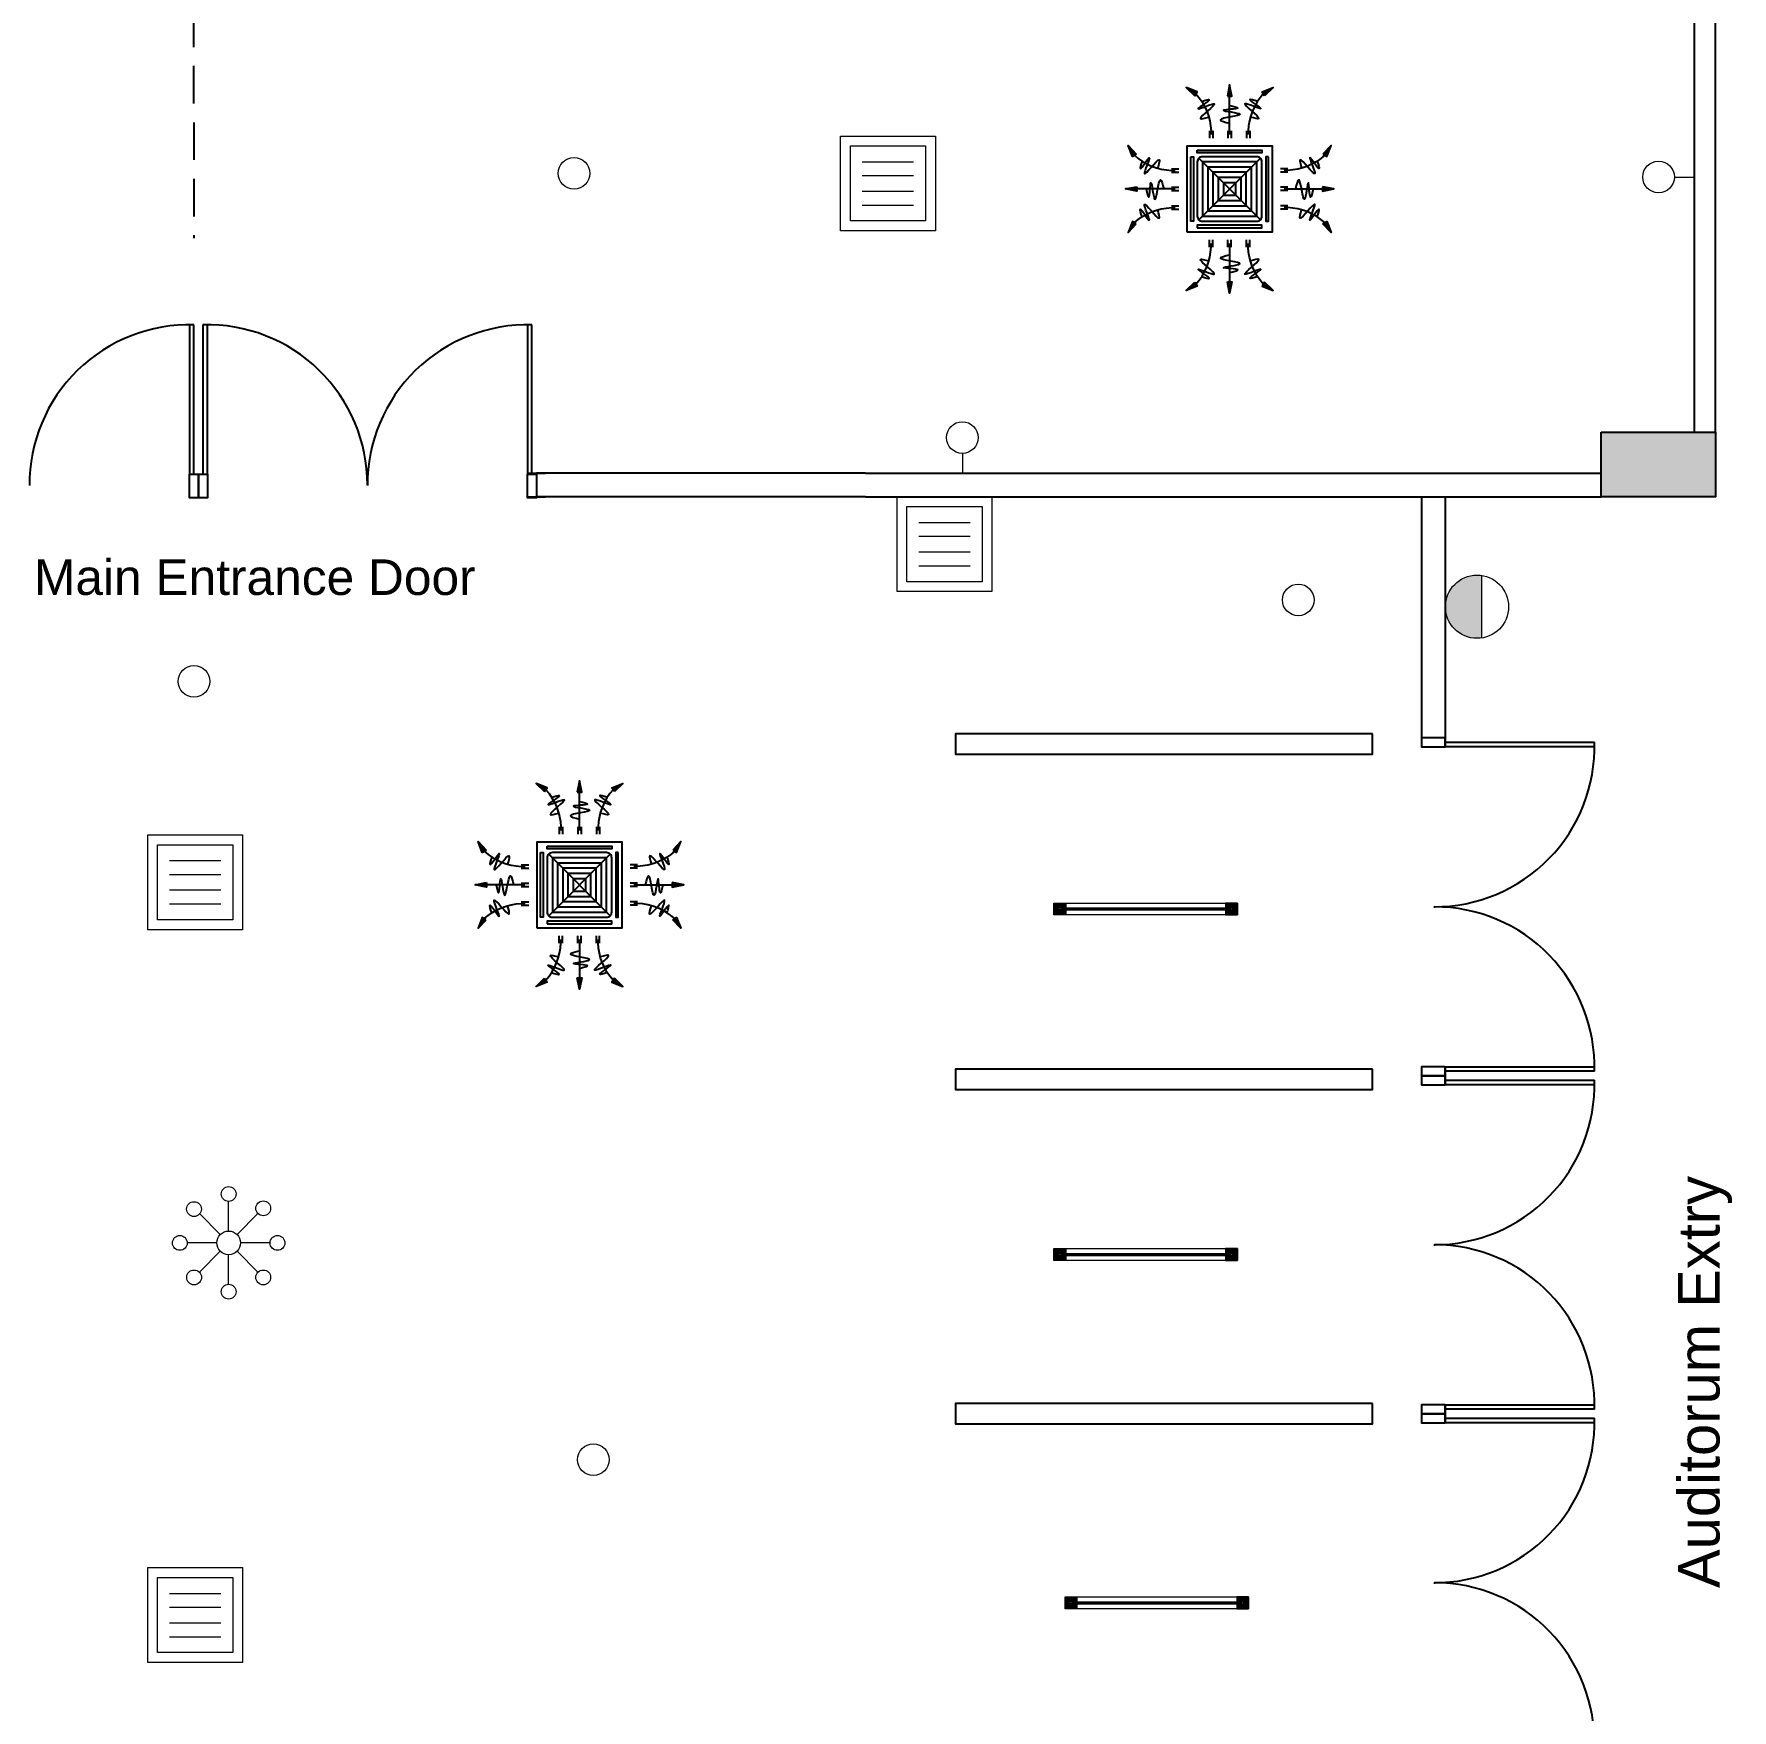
# Model space of a CAD drawing. Header units: inches. Extents: x 535 to 3103, y 2999 to 4393.
# Drawn here: x 2590.1 to 2876.6, y 3245.3 to 3528.2 of the extents above; entities that cross this region are included whole.
import ezdxf

# ---------------------------------------------------------------- set-up
doc = ezdxf.new("R2010")
doc.units = ezdxf.units.IN
doc.header["$MEASUREMENT"] = 0
doc.linetypes.add('HIDDEN', pattern=[9.525, 6.35, -3.175])
for name, color, linetype in [('AIR', 7, 'Continuous'), ('AIR-00', 8, 'Continuous'), ('AIR-01', 105, 'Continuous'), ('AIR-02', 2, 'Continuous'), ('AIR-04', 40, 'Continuous'), ('Column', 6, 'Continuous'), ('Conduit', 11, 'Continuous'), ('Door', 130, 'Continuous'), ('Stairs', 1, 'Continuous'), ('Text', 7, 'Continuous'), ('Wall', 3, 'Continuous')]:
    doc.layers.add(name, color=color, linetype=linetype)
doc.layers.add('E. Fixture', color=6, linetype='Continuous', lineweight=20)
doc.layers.add('HATCH', color=251, linetype='Continuous', lineweight=5)
doc.styles.get("Standard").update_dxf_attribs({"font": 'arial.ttf'})

# ---------------------------------------------------------------- blocks, each defined once
blk = doc.blocks.new('69582')
at = {"layer": 'HATCH'}
for p, q in [((1428.68, -3959.17), (1452.68, -3959.17)), ((1428.68, -3983.17), (1428.68, -3959.17)), ((1431.18, -3961.67), (1450.18, -3961.67)), ((1431.18, -3980.67), (1431.18, -3961.67)), ((1450.18, -3961.67), (1450.18, -3980.67)), ((1452.68, -3959.17), (1452.68, -3983.17)), ((1452.68, -3983.17), (1428.68, -3983.17)), ((1450.18, -3980.67), (1431.18, -3980.67))]:
    blk.add_line(p, q, dxfattribs=at)
blk = doc.blocks.new('2635')
at = {"layer": 'E. Fixture'}
for p, q in [((1428, -4197.95), (1428, -4194.2)), ((1426.94, -4198.39), (1424.29, -4195.74)), ((1429.06, -4198.39), (1431.71, -4195.74)), ((1426.5, -4199.45), (1422.76, -4199.45)), ((1424.3, -4203.16), (1426.94, -4200.51)), ((1428, -4204.69), (1428, -4200.95)), ((1431.71, -4203.16), (1429.06, -4200.51)), ((1433.25, -4199.45), (1429.5, -4199.45))]:
    blk.add_line(p, q, dxfattribs=at)
for centre, radius in [((1428, -4193.26), 0.938), ((1423.62, -4195.17), 0.938), ((1432.37, -4195.08), 0.938), ((1421.82, -4199.45), 0.938), ((1428, -4199.45), 1.5), ((1434.18, -4199.45), 0.938), ((1423.63, -4203.82), 0.938), ((1432.37, -4203.82), 0.938), ((1428, -4205.63), 0.938)]:
    blk.add_circle(centre, radius, dxfattribs=at)
blk = doc.blocks.new('FCU-13000P (CASSETTE SPLIT)')
at = {"layer": 'AIR-00', "ltscale": 3}
for p, q in [((0, 0.523), (0, 1)), ((-0.193, 0.558), (-0.193, 0.487)), ((-0.162, 0.558), (-0.162, 0.487)), ((-0.016, 0.558), (-0.016, 0.487)), ((0.016, 0.558), (0.016, 0.487)), ((0.162, 0.558), (0.162, 0.487)), ((0.193, 0.558), (0.193, 0.487)), ((-0.558, 0.193), (-0.487, 0.193)), ((0.558, 0.193), (0.487, 0.193)), ((-0.523, 0), (-1, 0)), ((-0.558, 0.162), (-0.487, 0.162)), ((-0.558, 0.016), (-0.487, 0.016)), ((0.558, 0.162), (0.487, 0.162)), ((0.558, 0.016), (0.487, 0.016)), ((0.523, 0), (1, 0)), ((-0.558, -0.016), (-0.487, -0.016)), ((-0.558, -0.162), (-0.487, -0.162)), ((0.558, -0.016), (0.487, -0.016)), ((0.558, -0.162), (0.487, -0.162)), ((-0.558, -0.193), (-0.487, -0.193)), ((0.558, -0.193), (0.487, -0.193)), ((-0.193, -0.558), (-0.193, -0.487)), ((-0.162, -0.558), (-0.162, -0.487)), ((-0.016, -0.558), (-0.016, -0.487)), ((0.016, -0.558), (0.016, -0.487)), ((0.162, -0.558), (0.162, -0.487)), ((0.193, -0.558), (0.193, -0.487)), ((0, -0.523), (0, -1))]:
    blk.add_line(p, q, dxfattribs=at)
at = {"layer": 'AIR-00'}
for p, q in [((0.295, -0.295), (-0.295, 0.295)), ((0.295, 0.295), (-0.295, -0.295))]:
    blk.add_line(p, q, dxfattribs=at)
at = {"layer": 'AIR-00', "ltscale": 3}
for points in [[(-0.022, 0.89), (0.022, 0.89), (0, 1)], [(-0.335, 0.895), (-0.311, 0.932), (-0.416, 0.973)], [(0.335, 0.895), (0.311, 0.932), (0.416, 0.973)], [(-0.895, 0.335), (-0.932, 0.311), (-0.973, 0.416)], [(0.895, 0.335), (0.932, 0.311), (0.973, 0.416)], [(-0.89, 0.022), (-0.89, -0.022), (-1, 0)], [(0.89, 0.022), (0.89, -0.022), (1, 0)], [(-0.895, -0.335), (-0.932, -0.311), (-0.973, -0.416)], [(0.895, -0.335), (0.932, -0.311), (0.973, -0.416)], [(-0.335, -0.895), (-0.311, -0.932), (-0.416, -0.973)], [(-0.022, -0.89), (0.022, -0.89), (0, -1)], [(0.335, -0.895), (0.311, -0.932), (0.416, -0.973)]]:
    blk.add_lwpolyline(points, close=True, dxfattribs=at)
at = {"layer": 'AIR-00'}
for points in [[(-0.323, 0.914, -0.171809), (-0.178, 0.558), (-0.178, 0.522)], [(0.323, 0.914, 0.171809), (0.178, 0.558), (0.178, 0.522)], [(-0.914, 0.323, 0.171809), (-0.558, 0.178), (-0.522, 0.178)], [(0.914, 0.323, -0.171809), (0.558, 0.178), (0.522, 0.178)], [(-0.914, -0.323, -0.171809), (-0.558, -0.178), (-0.522, -0.178)], [(0.914, -0.323, 0.171809), (0.558, -0.178), (0.522, -0.178)], [(-0.323, -0.914, 0.171809), (-0.178, -0.558), (-0.178, -0.522)], [(0.323, -0.914, -0.171809), (0.178, -0.558), (0.178, -0.522)]]:
    blk.add_lwpolyline(points, format="xyb", dxfattribs=at)
for points in [[(-0.26, -0.26), (0.26, -0.26), (0.26, 0.26), (-0.26, 0.26)], [(-0.21, -0.21), (0.21, -0.21), (0.21, 0.21), (-0.21, 0.21)], [(-0.16, -0.16), (0.16, -0.16), (0.16, 0.16), (-0.16, 0.16)], [(-0.11, -0.11), (0.11, -0.11), (0.11, 0.11), (-0.11, 0.11)], [(-0.06, -0.06), (0.06, -0.06), (0.06, 0.06), (-0.06, 0.06)]]:
    blk.add_lwpolyline(points, close=True, dxfattribs=at)
at = {"layer": 'AIR-00', "ltscale": 3}
for points in [[(-0.268, 0.84), (-0.231, 0.852), (-0.134, 0.882), (-0.422, 0.704), (0.005, 0.903), (-0.358, 0.645), (-0.239, 0.678), (-0.199, 0.69)], [(0.268, 0.84), (0.231, 0.852), (0.134, 0.882), (0.422, 0.704), (-0.005, 0.903), (0.358, 0.645), (0.239, 0.678), (0.199, 0.69)], [(-0.84, 0.268), (-0.852, 0.231), (-0.882, 0.134), (-0.704, 0.422), (-0.903, -0.005), (-0.645, 0.358), (-0.678, 0.239), (-0.69, 0.199)], [(0.84, 0.268), (0.852, 0.231), (0.882, 0.134), (0.704, 0.422), (0.903, -0.005), (0.645, 0.358), (0.678, 0.239), (0.69, 0.199)], [(-0.84, -0.268), (-0.852, -0.231), (-0.882, -0.134), (-0.704, -0.422), (-0.903, 0.005), (-0.645, -0.358), (-0.678, -0.239), (-0.69, -0.199)], [(0.84, -0.268), (0.852, -0.231), (0.882, -0.134), (0.704, -0.422), (0.903, 0.005), (0.645, -0.358), (0.678, -0.239), (0.69, -0.199)], [(-0.268, -0.84), (-0.231, -0.852), (-0.134, -0.882), (-0.422, -0.704), (0.005, -0.903), (-0.358, -0.645), (-0.239, -0.678), (-0.199, -0.69)], [(0.268, -0.84), (0.231, -0.852), (0.134, -0.882), (0.422, -0.704), (-0.005, -0.903), (0.358, -0.645), (0.239, -0.678), (0.199, -0.69)]]:
    blk.add_open_spline(points, degree=3, knots=[0.0032834, 0.0032834, 0.0032834, 0.0032834, 0.0712567, 0.1924075, 0.3347111, 0.5062145, 0.5813292, 0.5813292, 0.5813292, 0.5813292], dxfattribs=at)
for points in [[(0, 0.8), (0.077, 0.776), (-0.058, 0.755), (0.098, 0.718), (-0.087, 0.663), (0, 0.631)], [(-0.8, 0), (-0.776, -0.077), (-0.755, 0.058), (-0.718, -0.098), (-0.663, 0.087), (-0.631, 0)], [(0.8, 0), (0.776, -0.077), (0.755, 0.058), (0.718, -0.098), (0.663, 0.087), (0.631, 0)], [(0, -0.8), (0.077, -0.776), (-0.058, -0.755), (0.098, -0.718), (-0.087, -0.663), (0, -0.631)]]:
    blk.add_spline(points, degree=3, dxfattribs=at)
for points in [[(0, 1), (-0.022, 0.89), (0.022, 0.89)], [(-0.416, 0.973), (-0.335, 0.895), (-0.311, 0.932)], [(0.416, 0.973), (0.335, 0.895), (0.311, 0.932)], [(-0.973, 0.416), (-0.895, 0.335), (-0.932, 0.311)], [(0.973, 0.416), (0.895, 0.335), (0.932, 0.311)], [(-1, 0), (-0.89, 0.022), (-0.89, -0.022)], [(1, 0), (0.89, 0.022), (0.89, -0.022)], [(-0.973, -0.416), (-0.895, -0.335), (-0.932, -0.311)], [(0.973, -0.416), (0.895, -0.335), (0.932, -0.311)], [(-0.416, -0.973), (-0.335, -0.895), (-0.311, -0.932)], [(0, -1), (-0.022, -0.89), (0.022, -0.89)], [(0.416, -0.973), (0.335, -0.895), (0.311, -0.932)]]:
    blk.add_solid(points, dxfattribs=at)
at = {"layer": 'AIR-01'}
for points in [[(-0.31, 0.372), (0.31, 0.372), (0.31, 0.348), (-0.31, 0.348)], [(-0.373, 0.31), (-0.348, 0.31), (-0.348, -0.31), (-0.373, -0.31)], [(0.372, 0.31), (0.348, 0.31), (0.348, -0.31), (0.372, -0.31)], [(-0.31, -0.373), (0.31, -0.373), (0.31, -0.348), (-0.31, -0.348)]]:
    blk.add_lwpolyline(points, close=True, dxfattribs=at)
at = {"layer": 'AIR-02'}
blk.add_lwpolyline([(-0.26, -0.31), (0.26, -0.31, 0.414214), (0.31, -0.26), (0.31, 0.26, 0.414214), (0.26, 0.31), (-0.26, 0.31, 0.414214), (-0.31, 0.26), (-0.31, -0.26, 0.414214)], format="xyb", close=True, dxfattribs=at)
at = {"layer": 'AIR-04'}
blk.add_lwpolyline([(-0.41, -0.41), (0.41, -0.41), (0.41, 0.41), (-0.41, 0.41)], close=True, dxfattribs=at)
blk = doc.blocks.new('oo')
at = {"layer": 'E. Fixture', "lineweight": 15}
for p, q in [((755.23, 589.1), (809.18, 589.1)), ((755.23, 589.03), (809.18, 589.03)), ((755.23, 588.97), (809.18, 588.97)), ((755.23, 588.9), (809.18, 588.9)), ((755.23, 588.77), (809.18, 588.77)), ((755.23, 588.63), (809.18, 588.63)), ((755.23, 588.57), (809.18, 588.57)), ((755.23, 588.5), (809.18, 588.5)), ((755.23, 588.43), (809.18, 588.43)), ((755.23, 588.43), (809.18, 588.43))]:
    blk.add_line(p, q, dxfattribs=at)
at = {"layer": 'E. Fixture', "color": 5, "lineweight": 15}
blk.add_lwpolyline([(751.23, 590.77), (813.18, 590.77), (813.18, 586.76), (751.23, 586.76), (751.23, 590.77)], dxfattribs=at)
at = {"layer": 'HATCH', "lineweight": 15}
for points in [[(751.23, 590.77), (755.23, 590.77), (755.23, 586.76), (751.23, 586.76)], [(751.56, 590.43), (754.89, 590.43), (754.89, 587.1), (751.56, 587.1)], [(813.18, 590.77), (809.18, 590.77), (809.18, 586.76), (813.18, 586.76)], [(812.85, 590.43), (809.51, 590.43), (809.51, 587.1), (812.85, 587.1)], [(751.89, 590.1), (754.56, 590.1), (754.56, 587.43), (751.89, 587.43)], [(752.23, 589.77), (754.23, 589.77), (754.23, 587.76), (752.23, 587.76)], [(752.56, 589.43), (753.89, 589.43), (753.89, 588.1), (752.56, 588.1)], [(752.89, 589.1), (753.56, 589.1), (753.56, 588.43), (752.89, 588.43)], [(812.52, 590.1), (809.85, 590.1), (809.85, 587.43), (812.52, 587.43)], [(812.18, 589.77), (810.18, 589.77), (810.18, 587.76), (812.18, 587.76)], [(811.85, 589.43), (810.52, 589.43), (810.52, 588.1), (811.85, 588.1)], [(811.52, 589.1), (810.85, 589.1), (810.85, 588.43), (811.52, 588.43)]]:
    blk.add_lwpolyline(points, close=True, dxfattribs=at)

msp = doc.modelspace()

# ---------------------------------------------------------------- hatches: boundary and pattern name
at = {"layer": 'E. Fixture', "lineweight": 5}
msp.add_hatch(color=256, dxfattribs=at).paths.add_polyline_path([(2828.25, 3431.55, 0.457394), (2834.36, 3426.27), (2834.36, 3436.83, 0.457394)])
at = {"layer": 'Stairs'}
h = msp.add_hatch(dxfattribs=at)
h.set_pattern_fill('ANSI31', color=6)
h.paths.add_polyline_path([(2873.86, 3461.02), (2854.55, 3461.02), (2854.55, 3450.11), (2873.86, 3450.11)])
h.paths.add_polyline_path([(2386.13, 3460.87), (2366.81, 3460.87), (2366.81, 3449.95), (2386.13, 3449.95)])
h.paths.add_polyline_path([(2386.13, 3031.89), (2366.81, 3031.89), (2366.81, 3020.97), (2386.13, 3020.97)])
h.paths.add_polyline_path([(2544.14, 3031.89), (2524.82, 3031.89), (2524.82, 3020.97), (2544.14, 3020.97)])
h.paths.add_polyline_path([(2689.03, 3031.89), (2669.72, 3031.89), (2669.72, 3020.97), (2689.03, 3020.97)])
h.paths.add_polyline_path([(2873.9, 3031.82), (2854.59, 3031.82), (2854.59, 3020.91), (2873.9, 3020.91)])
h.paths.add_polyline_path([(1341.11, 3438.95), (1321.8, 3438.95), (1321.8, 3428.03), (1341.11, 3428.03)])
h.paths.add_polyline_path([(1828.85, 3439.1), (1809.54, 3439.1), (1809.54, 3428.19), (1828.85, 3428.19)])
h.paths.add_polyline_path([(1828.88, 3009.9), (1809.57, 3009.9), (1809.57, 2998.99), (1828.88, 2998.99)])
h.paths.add_polyline_path([(1644.02, 3009.97), (1624.7, 3009.97), (1624.7, 2999.05), (1644.02, 2999.05)])
h.paths.add_polyline_path([(1499.12, 3009.97), (1479.81, 3009.97), (1479.81, 2999.05), (1499.12, 2999.05)])
h.paths.add_polyline_path([(1341.11, 3009.97), (1321.8, 3009.97), (1321.8, 2999.05), (1341.11, 2999.05)])

# ---------------------------------------------------------------- linework, layer by layer
at = {"layer": 'Column'}
msp.add_lwpolyline([(2854.55, 3461.02), (2873.86, 3461.02), (2873.86, 3450.11), (2854.55, 3450.11)], close=True, dxfattribs=at)
at = {"layer": 'Conduit', "linetype": 'HIDDEN'}
msp.add_line((2615.83, 4037.18), (2617.05, 3493.74), dxfattribs=at)
at = {"layer": 'Door'}
for p, q in [((2826.29, 3380.9), (2826.55, 3380.9)), ((2826.29, 3323.86), (2826.55, 3323.86)), ((2826.29, 3266.81), (2826.55, 3266.81))]:
    msp.add_line(p, q, dxfattribs=at)
for points in [[(2616.28, 3479.14), (2616.28, 3453.94), (2617.05, 3453.94), (2617.05, 3479.13)], [(2618.57, 3479.13), (2618.57, 3453.94), (2619.34, 3453.94), (2619.34, 3479.14)], [(2673.33, 3479.14), (2673.33, 3453.94), (2674.1, 3453.94), (2674.1, 3479.13)], [(2853.42, 3407.9), (2828.22, 3407.9), (2828.22, 3408.67), (2853.41, 3408.67)], [(2853.4, 3353.14), (2828.22, 3353.14), (2828.22, 3353.91), (2853.42, 3353.91)], [(2853.42, 3350.86), (2828.22, 3350.86), (2828.22, 3351.62), (2853.41, 3351.62)], [(2853.4, 3296.09), (2828.22, 3296.09), (2828.22, 3296.86), (2853.42, 3296.86)], [(2853.42, 3293.81), (2828.22, 3293.81), (2828.22, 3294.58), (2853.41, 3294.58)]]:
    msp.add_lwpolyline(points, dxfattribs=at)
for points in [[(2616.28, 3453.94), (2617.81, 3453.94), (2617.81, 3449.94), (2616.28, 3449.94)], [(2617.81, 3453.94), (2619.33, 3453.94), (2619.33, 3449.94), (2617.81, 3449.94)], [(2673.33, 3453.94), (2674.85, 3453.94), (2674.85, 3449.94), (2673.33, 3449.94)], [(2815.95, 3410.09), (2745.59, 3410.09), (2745.59, 3406.67), (2815.95, 3406.67)], [(2828.22, 3407.9), (2828.22, 3409.42), (2824.22, 3409.42), (2824.22, 3407.9)], [(2815.95, 3353.49), (2745.59, 3353.49), (2745.59, 3350.07), (2815.95, 3350.07)], [(2828.22, 3352.38), (2828.22, 3353.9), (2824.22, 3353.9), (2824.22, 3352.38)], [(2828.22, 3350.86), (2828.22, 3352.38), (2824.22, 3352.38), (2824.22, 3350.86)], [(2815.95, 3297.04), (2745.59, 3297.04), (2745.59, 3293.62), (2815.95, 3293.62)], [(2828.22, 3295.33), (2828.22, 3296.86), (2824.22, 3296.86), (2824.22, 3295.33)], [(2828.22, 3293.81), (2828.22, 3295.33), (2824.22, 3295.33), (2824.22, 3293.81)]]:
    msp.add_lwpolyline(points, close=True, dxfattribs=at)
for centre, start, end in [((2616.28, 3452.14), 88.3721, 180.2743), ((2619.33, 3452.14), 0, 91.6158), ((2673.33, 3452.14), 88.3721, 180.2743), ((2826.42, 3407.9), 269.7257, 1.6279), ((2826.42, 3353.9), 358.3842, 90), ((2826.42, 3350.86), 269.7257, 1.6279), ((2826.42, 3296.86), 358.3842, 90), ((2826.42, 3293.81), 269.7257, 1.6279), ((2826.42, 3239.81), 358.3842, 90)]:
    msp.add_arc(centre, 27, start, end, dxfattribs=at)
at = {"layer": 'E. Fixture', "lineweight": 5}
for p, q in [((2729.84, 3506.66), (2738.51, 3506.66)), ((2729.84, 3506.66), (2738.51, 3506.66)), ((2870.22, 3505.09), (2870.22, 3503.07)), ((2729.84, 3504.33), (2738.51, 3504.33)), ((2729.84, 3504.33), (2738.51, 3504.33)), ((2866.88, 3504.08), (2870.22, 3504.08)), ((2729.84, 3501.72), (2738.51, 3501.72)), ((2729.84, 3501.72), (2738.51, 3501.72)), ((2729.84, 3499.35), (2738.51, 3499.35)), ((2729.84, 3499.35), (2738.51, 3499.35)), ((2746.73, 3457.44), (2746.73, 3454.11)), ((2747.74, 3454.11), (2745.72, 3454.11)), ((2739.38, 3445.76), (2748.05, 3445.76)), ((2739.38, 3445.76), (2748.05, 3445.76)), ((2739.38, 3443.44), (2748.05, 3443.44)), ((2739.38, 3443.44), (2748.05, 3443.44)), ((2739.38, 3440.82), (2748.05, 3440.82)), ((2739.38, 3440.82), (2748.05, 3440.82)), ((2739.38, 3438.45), (2748.05, 3438.45)), ((2739.38, 3438.45), (2748.05, 3438.45)), ((2834.36, 3436.83), (2834.36, 3426.27)), ((2612.92, 3388.69), (2621.58, 3388.69)), ((2612.92, 3388.69), (2621.58, 3388.69)), ((2612.92, 3386.37), (2621.58, 3386.37)), ((2612.92, 3386.37), (2621.58, 3386.37)), ((2612.92, 3383.75), (2621.58, 3383.75)), ((2612.92, 3383.75), (2621.58, 3383.75)), ((2612.92, 3381.38), (2621.58, 3381.38)), ((2612.92, 3381.38), (2621.58, 3381.38)), ((2612.92, 3265.01), (2621.58, 3265.01)), ((2612.92, 3265.01), (2621.58, 3265.01)), ((2612.92, 3262.69), (2621.58, 3262.69)), ((2612.92, 3262.69), (2621.58, 3262.69)), ((2612.92, 3260.07), (2621.58, 3260.07)), ((2612.92, 3260.07), (2621.58, 3260.07)), ((2612.92, 3257.7), (2621.58, 3257.7)), ((2612.92, 3257.7), (2621.58, 3257.7))]:
    msp.add_line(p, q, dxfattribs=at)
for centre, radius in [((2681.2, 3504.7), 2.67), ((2864.22, 3504.08), 2.67), ((2746.73, 3460.11), 2.67), ((2833.59, 3431.55), 5.33), ((2803.41, 3432.71), 2.67), ((2617.06, 3418.95), 2.67), ((2684.46, 3287.58), 2.67)]:
    msp.add_circle(centre, radius, dxfattribs=at)
at = {"layer": 'Wall'}
for p, q in [((2870.22, 3547.14), (2870.22, 3461.02)), ((2873.86, 3461.02), (2873.86, 3547.16)), ((2646.29, 3454.11), (2646.41, 3454.11)), ((2673.35, 3454.11), (2676.4, 3454.11)), ((2730.39, 3454.11), (2674.87, 3454.11)), ((2730.39, 3454.11), (2854.55, 3454.11)), ((2673.35, 3450.11), (2676.39, 3450.11)), ((2730.39, 3450.11), (2674.87, 3450.11)), ((2730.39, 3450.11), (2854.55, 3450.11)), ((2824.22, 3450.11), (2824.22, 3407.9)), ((2828.22, 3450.11), (2828.22, 3407.9)), ((2828.22, 3380.96), (2828.22, 3380.84)), ((2824.22, 3353.9), (2824.22, 3350.86)), ((2828.22, 3353.91), (2828.22, 3350.86)), ((2828.22, 3323.92), (2828.22, 3323.8)), ((2828.22, 3323.92), (2828.22, 3323.8)), ((2824.22, 3296.86), (2824.22, 3293.81)), ((2828.22, 3296.86), (2828.22, 3293.81)), ((2828.22, 3266.87), (2828.22, 3266.75)), ((2828.22, 3266.87), (2828.22, 3266.75))]:
    msp.add_line(p, q, dxfattribs=at)

# ---------------------------------------------------------------- block references
at = {"lineweight": 5, "xscale": 0.5, "yscale": 0.5, "zscale": 0.5}
for p in [(2386.56, 3086.15), (2386.56, 3027.83), (2388.45, 2969.04)]:
    msp.add_blockref('oo', p, dxfattribs=at)
at = {"layer": 'AIR', "xscale": 17.59469228073295, "yscale": 17.59469228073295, "zscale": 17.59469228073295}
for p in [(2791.84, 3502.06), (2682.11, 3384.59)]:
    msp.add_blockref('FCU-13000P (CASSETTE SPLIT)', p, dxfattribs=at)
at = {"layer": 'E. Fixture', "lineweight": 5, "xscale": 1.33344560569094, "yscale": 1.333445605687302, "zscale": 1.333445605689528}
msp.add_blockref('2635', (718.75, 8923.91), dxfattribs=at)
at = {"layer": 'HATCH', "lineweight": 5, "xscale": 0.6667228028454701, "yscale": 0.6667228028436512, "zscale": 0.6667228028454701}
for p in [(1773.64, 6150.67), (1773.64, 6150.67), (1783.18, 6089.78), (1783.18, 6089.78), (1656.72, 6032.71), (1656.72, 6032.71), (1656.72, 5909.03), (1656.72, 5909.03)]:
    msp.add_blockref('69582', p, dxfattribs=at)

# ---------------------------------------------------------------- texts
at = {"layer": 'Text'}
msp.add_text('Main Entrance Door', height=6, dxfattribs=at).set_placement((2590.06, 3433.54))
msp.add_text('Auditorum Extry ', height=7, rotation=90, dxfattribs=at).set_placement((2874.52, 3265.92))

doc.saveas('drawing.dxf')
